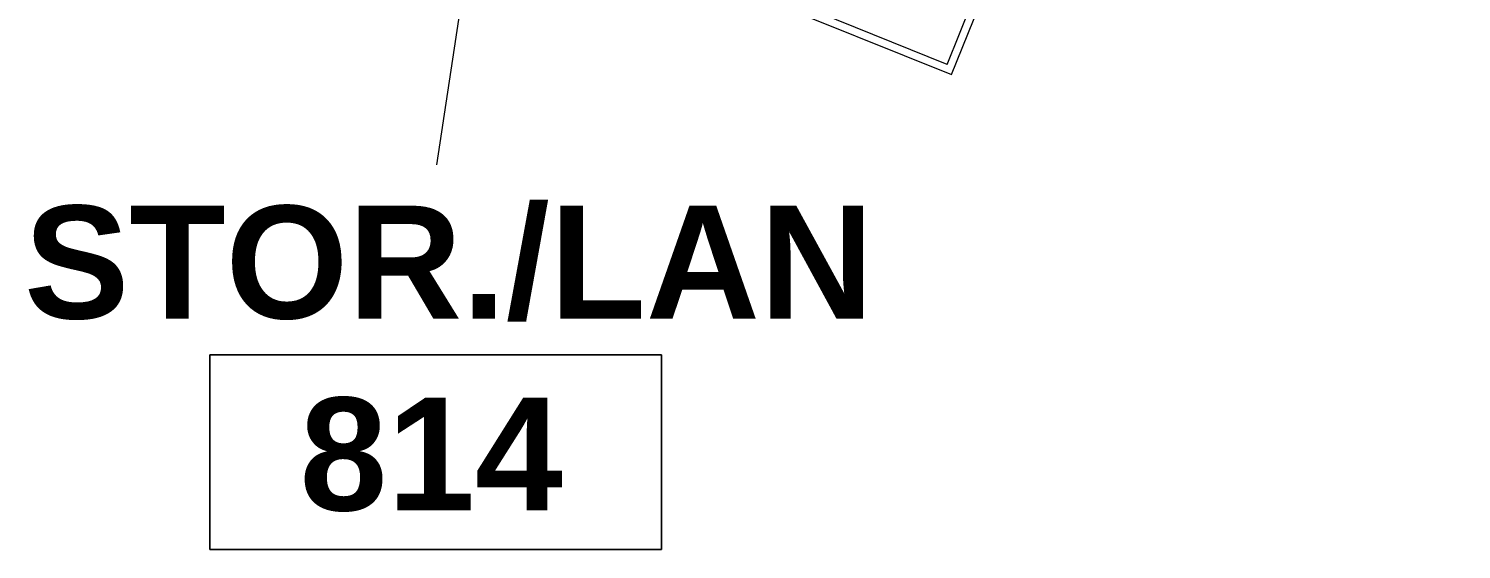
# Model space of a CAD drawing. Header units: inches. Extents: x 240 to 2111, y -1901 to 154.
# Drawn here: x 1206.2 to 1320.4, y -410.8 to -369.3 of the extents above; entities that cross this region are included whole.
import ezdxf

# ---------------------------------------------------------------- set-up
doc = ezdxf.new("R2010")
doc.units = ezdxf.units.IN
doc.header["$MEASUREMENT"] = 0
for name, color, linetype, lineweight in [('A-AREA-IDEN', 2, 'Continuous', 9), ('A-DOOR', 31, 'Continuous', 13), ('A-DOOR-FRAM', 31, 'Continuous', 20), ('A-WALL', 113, 'Continuous', 13), ('A-WALL-PATT', 111, 'Continuous', 13), ('I-WALL', 2, 'Continuous', 13)]:
    doc.layers.add(name, color=color, linetype=linetype, lineweight=lineweight)
doc.styles.add('Swis721 Lt BT_B', font='', dxfattribs={"height": 9})
doc.styles.get('Swis721 Lt BT_B').set_extended_font_data('Swis721 Lt BT', bold=True)
pattern_1 = [(0, (0, 0), (30.72, 7.68), [1.267, -21.773, 1.267, -21.773, -122.88]), (0, (0, 0), (30.72, 7.68), [-46.08, 1.267, -44.813, 1.267, -21.773, -53.76]), (0, (0, 0), (30.72, 7.68), [-115.2, 1.267, -14.093, 1.267, -37.133]), (120, (11.52, 3.84), (-22.011075, 22.7643), [1.267, -21.773, 1.267, -21.773, -122.88]), (120, (11.52, 3.84), (-22.011075, 22.7643), [-46.08, 1.267, -44.813, 1.267, -21.773, -53.76]), (120, (11.52, 3.84), (-22.011075, 22.7643), [-115.2, 1.267, -14.093, 1.267, -37.133]), (240, (15.36, 19.2), (-8.708925, -30.4443), [1.267, -21.773, 1.267, -21.773, -122.88]), (240, (15.36, 19.2), (-8.708925, -30.4443), [-46.08, 1.267, -44.813, 1.267, -21.773, -53.76]), (240, (15.36, 19.2), (-8.708925, -30.4443), [-115.2, 1.267, -14.093, 1.267, -37.133])]

# ---------------------------------------------------------------- blocks, each defined once
blk = doc.blocks.new('Single Flush - OTJ_SOLIDFLUSH_ALUM-5474800-FIRST FLOOR CONSTRUCTION')
at = {"layer": 'A-DOOR', "lineweight": 20}
for p, q in [((-7.42, 27.2), (-8.65, 25.96)), ((17.91, 1.87), (-7.42, 27.2)), ((-8.65, 25.96), (16.67, 0.64)), ((16.67, 0.64), (17.91, 1.87))]:
    blk.add_line(p, q, dxfattribs=at)
at = {"layer": 'A-DOOR', "lineweight": 9}
blk.add_arc((17.91, 1.87), 35.81, 135, 180.5, dxfattribs=at)
at = {"layer": 'A-DOOR-FRAM'}
for p, q in [((-20, -3.87), (-20, 1.87)), ((-20, 1.87), (-18, 1.87)), ((-18, -3.87), (-18, 1.87)), ((18, -3.87), (18, 1.87)), ((18, 1.87), (20, 1.87)), ((20, -3.87), (20, 1.87)), ((-20, -3.87), (-18, -3.87)), ((18, -3.87), (20, -3.87))]:
    blk.add_line(p, q, dxfattribs=at)
blk = doc.blocks.new('Room Tag - Room Name and Number-3379422-FIRST FLOOR CONSTRUCTION')
at = {"layer": 'A-AREA-IDEN'}
for p, q in [((-0.1881, -0.1636), (-0.1881, -0.0018)), ((-0.1881, -0.0018), (0.1869, -0.0018)), ((0.1869, -0.0018), (-0.1881, -0.0018)), ((-0.1881, -0.0018), (-0.1881, -0.1636)), ((0.1869, -0.0018), (0.1869, -0.1636)), ((0.1869, -0.1636), (0.1869, -0.0018)), ((0.1869, -0.1636), (-0.1881, -0.1636)), ((-0.1881, -0.1636), (0.1869, -0.1636))]:
    blk.add_line(p, q, dxfattribs=at)

msp = doc.modelspace()

# ---------------------------------------------------------------- hatches: boundary and pattern name
at = {"layer": 'A-WALL-PATT', "lineweight": 9}
h = msp.add_hatch(dxfattribs=at)
h.set_pattern_fill('FP_1', color=256, style=0, pattern_type=2)
h.set_pattern_definition(pattern_1)
h.paths.add_polyline_path([(1279.77, -372.92), (1281.97, -367.48), (1281.39, -367.24), (1279.19, -372.69), (1279.42, -372.78)], flags=0)
h.paths.add_polyline_path([(1296.95, -330.39), (1309.7, -298.82), (1309.12, -298.59), (1296.37, -330.15)], flags=0)
h = msp.add_hatch(dxfattribs=at)
h.set_pattern_fill('FP_1', color=256, style=0, pattern_type=2)
h.set_pattern_definition(pattern_1)
h.paths.add_polyline_path([(1279.19, -372.69), (1279.42, -372.11), (1209.5, -343.86), (1209.27, -344.44), (1278.04, -372.23)], flags=0)

# ---------------------------------------------------------------- linework, layer by layer
at = {"layer": 'A-AREA-IDEN'}
msp.add_line((1247.28, -323.2), (1238.7, -380.14), dxfattribs=at)
at = {"layer": 'A-WALL'}
for q in [(1209.5, -343.86), (1281.39, -367.24)]:
    msp.add_line((1279.42, -372.11), q, dxfattribs=at)
at = {"layer": 'I-WALL'}
for p, q in [((1209.27, -344.44), (1279.77, -372.92)), ((1279.77, -372.92), (1281.97, -367.48))]:
    msp.add_line(p, q, dxfattribs=at)

# ---------------------------------------------------------------- block references
at = {"layer": 'A-AREA-IDEN', "xscale": 95.99999999999994, "yscale": 95.99999999999994, "zscale": 95.99999999999994}
msp.add_blockref('Room Tag - Room Name and Number-3379422-FIRST FLOOR CONSTRUCTION', (1238.69, -395.1), dxfattribs=at)
at = {"layer": 'A-DOOR', "rotation": 247.9999999999996}
msp.add_blockref('Single Flush - OTJ_SOLIDFLUSH_ALUM-5474800-FIRST FLOOR CONSTRUCTION', (1287.72, -348.23), dxfattribs=at)

# ---------------------------------------------------------------- texts
at = {"layer": 'A-AREA-IDEN', "char_height": 9, "attachment_point": 1, "style": 'Swis721 Lt BT_B'}
for s, insert, width in [('STOR./LAN', (1205.82, -383.39), 79.386), ('814', (1227.79, -398.7), 25.452)]:
    msp.add_mtext(s, dxfattribs=dict(at, insert=insert, width=width))

doc.saveas('drawing.dxf')
